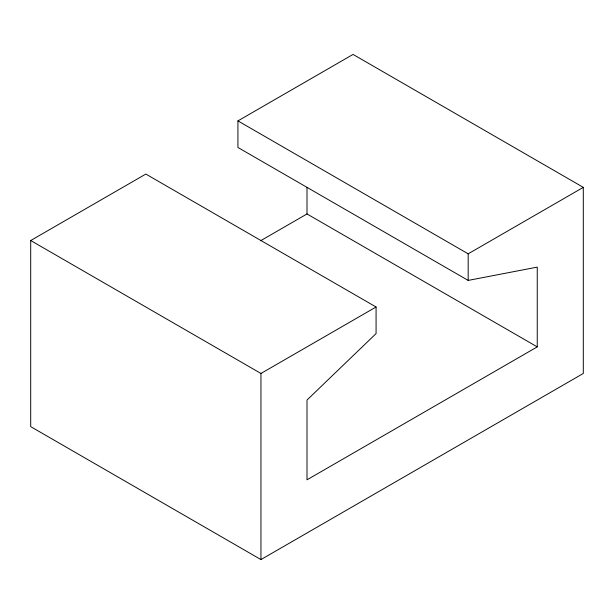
<?xml version="1.0" encoding="UTF-8"?>
<svg xmlns="http://www.w3.org/2000/svg" width="614" height="614" viewBox="0 0 614 614"><rect width="100%" height="100%" fill="white"/><g stroke="black" fill="none" stroke-linecap="round" stroke-linejoin="round"><path stroke-width="0.92" d="M30.7 240.534L145.825 174.061L376.075 307L376.075 333.586L307 400.052L307 479.818L537.25 346.879L537.25 267.121L468.175 280.414L237.925 147.475L237.925 120.889L353.05 54.423L583.3 187.362L583.3 373.466L260.95 559.577L30.7 426.638L30.7 240.534L260.95 373.466L376.075 307M260.62 240.726L307 213.948L537.25 346.879M237.925 120.889L468.175 253.828L583.3 187.362M468.175 253.828L468.175 280.414M307 187.362L307 213.948M260.95 373.466L260.95 559.577"/></g></svg>
